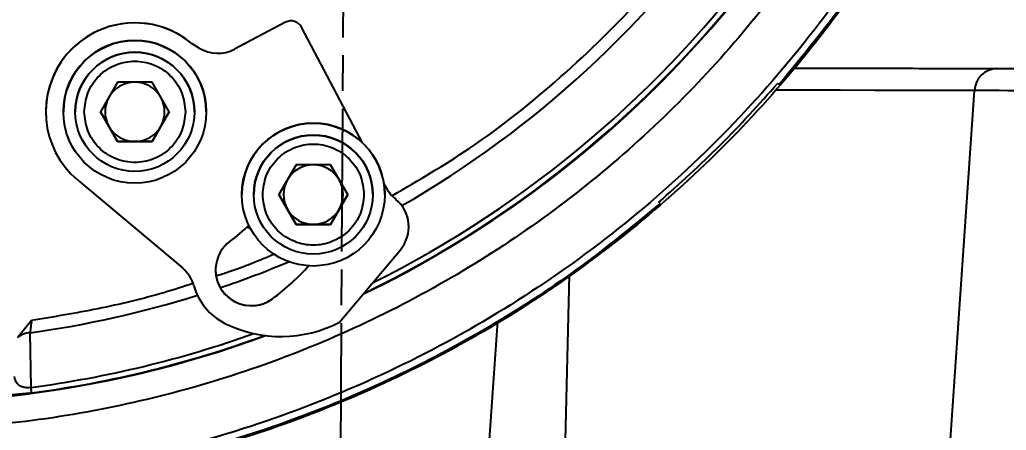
# Model space of a CAD drawing. Header units: millimetres. Extents: x 2180 to 4616, y 795 to 2518.
# Drawn here: x 2782.7 to 2865.6, y 2116.9 to 2151.4 of the extents above; entities that cross this region are included whole.
import ezdxf

# ---------------------------------------------------------------- set-up
doc = ezdxf.new("R2010")
doc.units = ezdxf.units.MM
doc.linetypes.add('AM_ISO08W050', pattern=[18, 12, -1.5, 3, -1.5])
doc.layers.add('AM_5', color=3, linetype='Continuous', lineweight=25)
doc.layers.add('AM_7', color=4, linetype='AM_ISO08W050', lineweight=25)
doc.styles.add('SLDTEXTSTYLE1', font='txt.shx', dxfattribs={"width": 0.7, "bigfont": 'gbcbig.shx'})
doc.dimstyles.new('SLDDIMSTYLE12$0', dxfattribs={"dimtxt": 12, "dimasz": 10, "dimexe": 0, "dimexo": 0.0625, "dimgap": 0.875, "dimtad": 1, "dimdec": 1, "dimlfac": 1.8, "dimrnd": 1e-09, "dimzin": 12, "dimdsep": 46, "dimtxsty": 'SLDTEXTSTYLE1', "dimcen": 0.09, "dimdle": 8.16, "dimclrd": 3, "dimclre": 3, "dimadec": 0, "dimazin": 3, "dimtfac": 1, "dimtdec": 1, "dimtofl": 0, "dimtmove": 0, "dimatfit": 3, "dimfxl": 0, "dimfrac": 2, "dimtolj": 1, "dimlwd": 5, "dimlwe": 5, "dimarcsym": 0})

# ---------------------------------------------------------------- blocks, each defined once
blk = doc.blocks.new('*D48')
at = {"layer": 'AM_5', "color": 3, "lineweight": 5, "transparency": 16777216}
blk.add_line((2828.023, 2409.027), (3011.916, 2409.027), dxfattribs=at)
at = {"layer": 'AM_5', "color": 3, "linetype": 'Continuous', "lineweight": 5, "transparency": 16777216}
for p, q in [((3011.916, 2399.027), (3011.916, 2120.286)), ((2875.091, 2110.286), (3011.916, 2110.286))]:
    blk.add_line(p, q, dxfattribs=at)
at = {"layer": 'AM_5', "color": 3, "transparency": 16777216}
for points in [[(3010.25, 2399.027), (3013.583, 2399.027), (3011.916, 2409.027)], [(3010.25, 2120.286), (3013.583, 2120.286), (3011.916, 2110.286)]]:
    blk.add_solid(points, dxfattribs=at)
at = {"layer": 'Defpoints', "color": 0, "transparency": 16777216}
for p in [(2827.961, 2409.027), (2875.028, 2110.286), (3011.916, 2110.286)]:
    blk.add_point(p, dxfattribs=at)
at = {"layer": 'AM_5', "color": 0, "transparency": 16777216, "insert": (3005.041, 2259.657), "char_height": 12, "attachment_point": 5, "rotation": 90, "style": 'SLDTEXTSTYLE1'}
blk.add_mtext('\\A1;350', dxfattribs=at)

msp = doc.modelspace()

# ---------------------------------------------------------------- linework, layer by layer
at = {"color": 7, "linetype": 'Continuous', "lineweight": 25}
for p, q in [((2805.038, 2151.191), (2800.758, 2148.932)), ((2805.038, 2151.191), (2800.758, 2148.932)), ((2805.038, 2151.191), (2805.038, 2151.191)), ((2811.517, 2141.058), (2806.389, 2150.773)), ((2806.389, 2150.773), (2806.389, 2150.773)), ((2811.517, 2141.058), (2806.389, 2150.773)), ((2797.793, 2149.026), (2797.192, 2149.393)), ((2797.192, 2149.393), (2797.192, 2149.393)), ((2797.793, 2149.026), (2797.192, 2149.393)), ((2797.793, 2149.026), (2797.793, 2149.026)), ((2800.758, 2148.932), (2800.758, 2148.932)), ((2790.945, 2146.168), (2789.501, 2143.668)), ((2793.831, 2146.168), (2790.945, 2146.168)), ((2795.275, 2143.668), (2793.831, 2146.168)), ((2846.381, 2146.069), (2846.492, 2145.957)), ((2860.477, 2110.317), (2862.885, 2145.452)), ((2784.914, 2143.676), (2784.914, 2143.676)), ((2786.388, 2143.674), (2786.388, 2143.674)), ((2787.388, 2143.673), (2787.388, 2143.673)), ((2789.501, 2143.668), (2790.945, 2141.168)), ((2790.223, 2142.418), (2789.501, 2143.668)), ((2793.831, 2141.168), (2795.275, 2143.668)), ((2795.275, 2143.668), (2794.553, 2142.418)), ((2797.388, 2143.662), (2797.388, 2143.662)), ((2798.388, 2143.661), (2798.388, 2143.661)), ((2790.945, 2141.168), (2790.223, 2142.418)), ((2794.553, 2142.418), (2793.831, 2141.168)), ((2790.945, 2141.168), (2793.831, 2141.168)), ((2790.945, 2141.168), (2790.945, 2141.168)), ((2792.388, 2141.168), (2790.945, 2141.168)), ((2793.831, 2141.168), (2792.388, 2141.168)), ((2793.831, 2141.168), (2793.831, 2141.168)), ((2805.933, 2139.216), (2804.49, 2136.716)), ((2808.82, 2139.216), (2805.933, 2139.216)), ((2810.263, 2136.716), (2808.82, 2139.216)), ((2787.584, 2137.942), (2796.386, 2130.557)), ((2813.513, 2137.276), (2813.298, 2137.684)), ((2813.513, 2137.276), (2813.298, 2137.684)), ((2813.513, 2137.276), (2813.513, 2137.276)), ((2801.376, 2136.722), (2801.376, 2136.722)), ((2802.376, 2136.721), (2802.376, 2136.721)), ((2804.49, 2136.716), (2805.933, 2134.216)), ((2805.211, 2135.466), (2804.49, 2136.716)), ((2808.82, 2134.216), (2810.263, 2136.716)), ((2810.263, 2136.716), (2809.541, 2135.466)), ((2812.376, 2136.71), (2812.376, 2136.71)), ((2813.376, 2136.709), (2813.376, 2136.709)), ((2814.316, 2136.312), (2814.238, 2136.378)), ((2814.238, 2136.378), (2814.238, 2136.378)), ((2814.316, 2136.312), (2814.238, 2136.378)), ((2814.316, 2136.312), (2814.316, 2136.312)), ((2836.497, 2135.962), (2836.386, 2136.074)), ((2805.933, 2134.216), (2805.211, 2135.466)), ((2809.541, 2135.466), (2808.82, 2134.216)), ((2801.804, 2133.994), (2802.102, 2133.856)), ((2805.933, 2134.216), (2808.82, 2134.216)), ((2805.933, 2134.216), (2805.933, 2134.216)), ((2807.376, 2134.216), (2805.933, 2134.216)), ((2808.82, 2134.216), (2807.376, 2134.216)), ((2808.82, 2134.216), (2808.82, 2134.216)), ((2815.388, 2134.011), (2815.388, 2134.011)), ((2809.586, 2126.008), (2814.686, 2132.086)), ((2828.849, 2129.987), (2828.377, 2110.386)), ((2803.949, 2127.965), (2803.949, 2127.965)), ((2782.543, 2124.702), (2783.717, 2126.167)), ((2821.779, 2110.4), (2822.88, 2126.078)), ((2783.671, 2120.52), (2783.59, 2125.107))]:
    msp.add_line(p, q, dxfattribs=at)
at = {"color": 7, "linetype": 'Continuous', "lineweight": 25, "flags": 128}
for points in [[(2862.885, 2145.452), (2861.298, 2145.455), (2859.361, 2145.459), (2857.088, 2145.464), (2854.496, 2145.47), (2851.603, 2145.476), (2848.43, 2145.482), (2846.177, 2145.487)], [(2868.328, 2145.44), (2867.407, 2145.442), (2866.528, 2145.444), (2865.707, 2145.446), (2864.957, 2145.447), (2864.289, 2145.449), (2863.716, 2145.45), (2863.245, 2145.451), (2862.885, 2145.452)], [(2783.732, 2120.059), (2783.731, 2120.073), (2783.727, 2120.1), (2783.722, 2120.14), (2783.715, 2120.193), (2783.706, 2120.258), (2783.696, 2120.335), (2783.684, 2120.423), (2783.671, 2120.52)]]:
    msp.add_lwpolyline(points, dxfattribs=at)
at = {"color": 7, "linetype": 'Continuous', "lineweight": 25}
for centre, radius in [((2792.388, 2143.668), 6), ((2792.388, 2143.668), 5), ((2807.376, 2136.716), 6), ((2807.376, 2136.716), 5)]:
    msp.add_circle(centre, radius, dxfattribs=at)
for centre, radius, start, end in [((2771.743, 2210.711), 91.48, 295.79271, 180), ((2771.743, 2210.711), 91.48, 180, 290.22656), ((2771.743, 2210.711), 91.441, 295.84596, 351.20762), ((2771.743, 2210.711), 90.976, 296.50811, 351.20762), ((2771.743, 2210.711), 86.42, 299.88973, 350.7957), ((2792.388, 2143.668), 7.474, 50, 230), ((2792.388, 2143.668), 7.474, 50, 179.93876), ((2805.505, 2150.306), 1, 27.82515, 117.82515), ((2805.505, 2150.306), 1, 27.82515, 117.82515), ((2792.388, 2143.668), 6, 359.93876, 179.87751), ((2799.358, 2151.585), 3, 238.5537, 297.82515), ((2799.358, 2151.585), 3, 238.5537, 297.82515), ((2792.388, 2143.668), 5, 359.99969, 179.93876), ((2864.826, 2145.366), 1.943, 91.26442, 177.45771), ((2792.388, 2143.668), 2.5, 89.99969, 149.99969), ((2792.388, 2143.668), 2.5, 29.99969, 89.99969), ((2792.388, 2143.668), 2.5, 149.99969, 209.99969), ((2792.388, 2143.668), 2.5, 329.99969, 29.99969), ((2792.388, 2143.668), 2.5, 209.99969, 269.99969), ((2792.388, 2143.668), 2.5, 269.99969, 329.99969), ((2807.376, 2136.716), 6, 359.93876, 179.87751), ((2807.376, 2136.716), 5, 359.99969, 179.93876), ((2807.376, 2136.716), 2.5, 89.99969, 149.99969), ((2807.376, 2136.716), 2.5, 29.99969, 89.99969), ((2807.376, 2136.716), 2.5, 149.99969, 209.99969), ((2807.376, 2136.716), 2.5, 329.99969, 29.99969), ((2816.166, 2138.676), 3, 207.82515, 230), ((2816.166, 2138.676), 3, 207.82515, 230), ((2812.388, 2134.014), 3, 320, 50), ((2812.388, 2134.014), 3, 359.93876, 50), ((2807.376, 2136.716), 2.5, 209.99969, 269.99969), ((2807.376, 2136.716), 2.5, 269.99969, 329.99969), ((2792.388, 2143.668), 13.5, 306.36279, 315.13033), ((2802.171, 2130.381), 3, 126.36279, 306.36279), ((2771.743, 2210.711), 86.42, 288.78105, 292.86186), ((2792.388, 2143.668), 19.5, 306.36279, 318.43109), ((2792.388, 2143.668), 19.5, 306.36279, 318.43104), ((2794.457, 2128.258), 3, 15.38287, 50), ((2802.171, 2130.381), 3, 179.93876, 306.36279), ((2802.171, 2130.381), 5, 195.38287, 243.70737), ((2771.743, 2210.711), 86.42, 277.87924, 287.43853), ((2804.664, 2135.377), 10.583, 243.58851, 297.71587), ((2783.673, 2123.337), 1.772, 92.70609, 129.6354), ((2771.743, 2210.711), 90.976, 277.53416, 289.67251), ((2771.743, 2210.711), 91.441, 277.53416, 290.18053)]:
    msp.add_arc(centre, radius, start, end, dxfattribs=at)
for points in [[(2865.483, 2210.712), (2865.396, 2207.644), (2865.222, 2201.509), (2863.819, 2192.394), (2861.594, 2183.456), (2858.486, 2174.781), (2854.548, 2166.452), (2849.81, 2158.548), (2844.322, 2151.148), (2838.134, 2144.32), (2831.307, 2138.133), (2823.906, 2132.644), (2816.003, 2127.907), (2807.673, 2123.968), (2798.998, 2120.86), (2790.06, 2118.635), (2780.946, 2117.232), (2774.811, 2117.058), (2771.743, 2116.971)], [(2869.417, 2199.922), (2868.892, 2196.27), (2867.844, 2188.967), (2864.725, 2178.324), (2860.517, 2168.081), (2855.161, 2158.38), (2848.757, 2149.341), (2841.375, 2141.079), (2833.113, 2133.698), (2824.074, 2127.293), (2814.373, 2121.938), (2804.13, 2117.73), (2793.487, 2114.61), (2786.184, 2113.562), (2782.532, 2113.038)], [(2869.163, 2193.684), (2868.575, 2190.77), (2867.399, 2184.942), (2864.646, 2176.448), (2861.199, 2168.219), (2856.999, 2160.348), (2852.154, 2152.847), (2848.379, 2148.254), (2846.492, 2145.957)], [(2869.214, 2193.38), (2868.528, 2190.085), (2867.155, 2183.497), (2863.834, 2173.945), (2859.63, 2164.761), (2854.495, 2156.058), (2848.505, 2147.922), (2841.718, 2140.437), (2834.204, 2133.681), (2826.042, 2127.727), (2817.317, 2122.629), (2808.116, 2118.464), (2798.55, 2115.184), (2791.955, 2113.84), (2788.658, 2113.167)], [(2836.386, 2136.074), (2838.141, 2137.65), (2841.652, 2140.803), (2844.804, 2144.314), (2846.381, 2146.069)], [(2836.497, 2135.962), (2834.2, 2134.075), (2829.607, 2130.301), (2822.107, 2125.456), (2814.236, 2121.255), (2806.007, 2117.808), (2797.512, 2115.055), (2791.685, 2113.88), (2788.771, 2113.292)]]:
    msp.add_open_spline(points, degree=3, dxfattribs=at)
for points, knots in [([(2814.027, 2136.64), (2816.205, 2137.913), (2821.19, 2140.827), (2828.255, 2146.481), (2835.219, 2153.313), (2841.338, 2160.923), (2846.561, 2169.172), (2850.789, 2177.967), (2854.066, 2187.174), (2855.341, 2193.549), (2855.979, 2196.737)], [0, 0, 0, 0, 0.099849, 0.228442, 0.357035, 0.485628, 0.614221, 0.742814, 0.871407, 1, 1, 1, 1]), ([(2788.138, 2143.668), (2788.195, 2144.202), (2788.282, 2145.025), (2788.812, 2146.014), (2789.361, 2146.694), (2790.042, 2147.246), (2791.031, 2147.76), (2792.388, 2148.02), (2793.745, 2147.76), (2794.735, 2147.246), (2795.415, 2146.694), (2795.964, 2146.014), (2796.494, 2145.025), (2796.581, 2144.202), (2796.638, 2143.668)], [0, 0, 0, 0, 0.119728, 0.18418, 0.25, 0.31582, 0.380272, 0.5, 0.619728, 0.68418, 0.75, 0.81582, 0.880272, 1, 1, 1, 1]), ([(2847.75, 2147.344), (2848.019, 2147.344), (2848.881, 2147.342), (2850.29, 2147.339), (2851.976, 2147.335), (2853.609, 2147.332), (2855.192, 2147.329), (2857.624, 2147.323), (2860.629, 2147.317), (2863.856, 2147.31), (2866.436, 2147.305), (2868.642, 2147.3), (2870.404, 2147.296), (2871.732, 2147.293), (2872.315, 2147.292), (2872.576, 2147.292)], [0, 0, 0, 0, 0.021091, 0.067714, 0.114337, 0.16096, 0.207583, 0.254207, 0.383458, 0.50242, 0.611091, 0.709469, 0.824612, 0.921457, 1, 1, 1, 1]), ([(2796.638, 2143.668), (2796.581, 2143.133), (2796.494, 2142.311), (2795.964, 2141.321), (2795.415, 2140.641), (2794.735, 2140.089), (2793.745, 2139.576), (2792.388, 2139.315), (2791.031, 2139.576), (2790.041, 2140.089), (2789.361, 2140.641), (2788.812, 2141.321), (2788.282, 2142.311), (2788.195, 2143.133), (2788.138, 2143.668)], [0, 0, 0, 0, 0.119728, 0.18418, 0.25, 0.31582, 0.380272, 0.5, 0.619728, 0.68418, 0.75, 0.81582, 0.880272, 1, 1, 1, 1]), ([(2803.126, 2136.716), (2803.183, 2137.25), (2803.27, 2138.073), (2803.8, 2139.062), (2804.349, 2139.742), (2805.03, 2140.294), (2806.019, 2140.808), (2807.376, 2141.068), (2808.733, 2140.808), (2809.723, 2140.294), (2810.404, 2139.742), (2810.952, 2139.062), (2811.482, 2138.073), (2811.57, 2137.25), (2811.626, 2136.716)], [0, 0, 0, 0, 0.119728, 0.18418, 0.25, 0.31582, 0.380272, 0.5, 0.619728, 0.68418, 0.75, 0.81582, 0.880272, 1, 1, 1, 1]), ([(2811.626, 2136.716), (2811.57, 2136.181), (2811.482, 2135.359), (2810.952, 2134.369), (2810.404, 2133.689), (2809.723, 2133.137), (2808.733, 2132.624), (2807.376, 2132.363), (2806.019, 2132.624), (2805.03, 2133.137), (2804.349, 2133.689), (2803.8, 2134.369), (2803.27, 2135.359), (2803.183, 2136.181), (2803.126, 2136.716)], [0, 0, 0, 0, 0.119728, 0.18418, 0.25, 0.31582, 0.380272, 0.5, 0.619728, 0.68418, 0.75, 0.81582, 0.880272, 1, 1, 1, 1]), ([(2799.232, 2129.899), (2799.564, 2130.002), (2801.237, 2130.52), (2802.852, 2131.203), (2804.146, 2131.75)], [0, 0, 0, 0, 0.198366, 1, 1, 1, 1]), ([(2783.717, 2126.167), (2785.584, 2126.472), (2789.317, 2127.083), (2793.838, 2128.158), (2796.45, 2129.01), (2797.264, 2129.276)], [0, 0, 0, 0, 0.4077377, 0.8154754, 1, 1, 1, 1]), ([(2783.717, 2126.167), (2783.691, 2125.971), (2783.64, 2125.579), (2783.606, 2125.264), (2783.59, 2125.107)], [0, 0, 0, 0, 0.502434, 1, 1, 1, 1]), ([(2783.671, 2120.52), (2783.601, 2120.509), (2783.458, 2120.487), (2783.255, 2120.492), (2783.074, 2120.519), (2782.908, 2120.567), (2782.814, 2120.611), (2782.767, 2120.637), (2782.761, 2120.64), (2782.737, 2120.654), (2782.648, 2120.709), (2782.37, 2120.947), (2782.317, 2121.216), (2782.275, 2121.43)], [0, 0, 0, 0, 0.058872, 0.118076, 0.181704, 0.251258, 0.33051, 0.330822, 0.333623, 0.341737, 0.373322, 0.501634, 1, 1, 1, 1]), ([(2783.732, 2120.059), (2783.519, 2120.032), (2783.078, 2119.977), (2782.488, 2119.923), (2781.976, 2119.887), (2781.463, 2119.869), (2781.028, 2119.879), (2780.961, 2119.919), (2780.926, 2119.94)], [0, 0, 0, 0, 0.1205845, 0.248868, 0.3727771, 0.5012581, 0.7408272, 1, 1, 1, 1])]:
    msp.add_open_spline(points, degree=3, knots=knots, dxfattribs=at)
at = {"layer": 'AM_7'}
msp.add_line((2809.235, 2041.926), (2811.473, 2409.062), dxfattribs=at)

# ---------------------------------------------------------------- dimensions: what is measured, and where the dimension line sits
at = {"layer": 'AM_5'}
dim = msp.add_linear_dim(base=(3011.916, 2110.286), p1=(2827.961, 2409.027), p2=(2875.028, 2110.286), angle=90, text='350', dimstyle='SLDDIMSTYLE12$0', override={"dimlfac": 1, "dimpost": ''}, dxfattribs=at)
dim.commit()
dim.dimension.update_dxf_attribs({"geometry": '*D48', "text_midpoint": (3005.041, 2259.657)})

doc.saveas('drawing.dxf')
